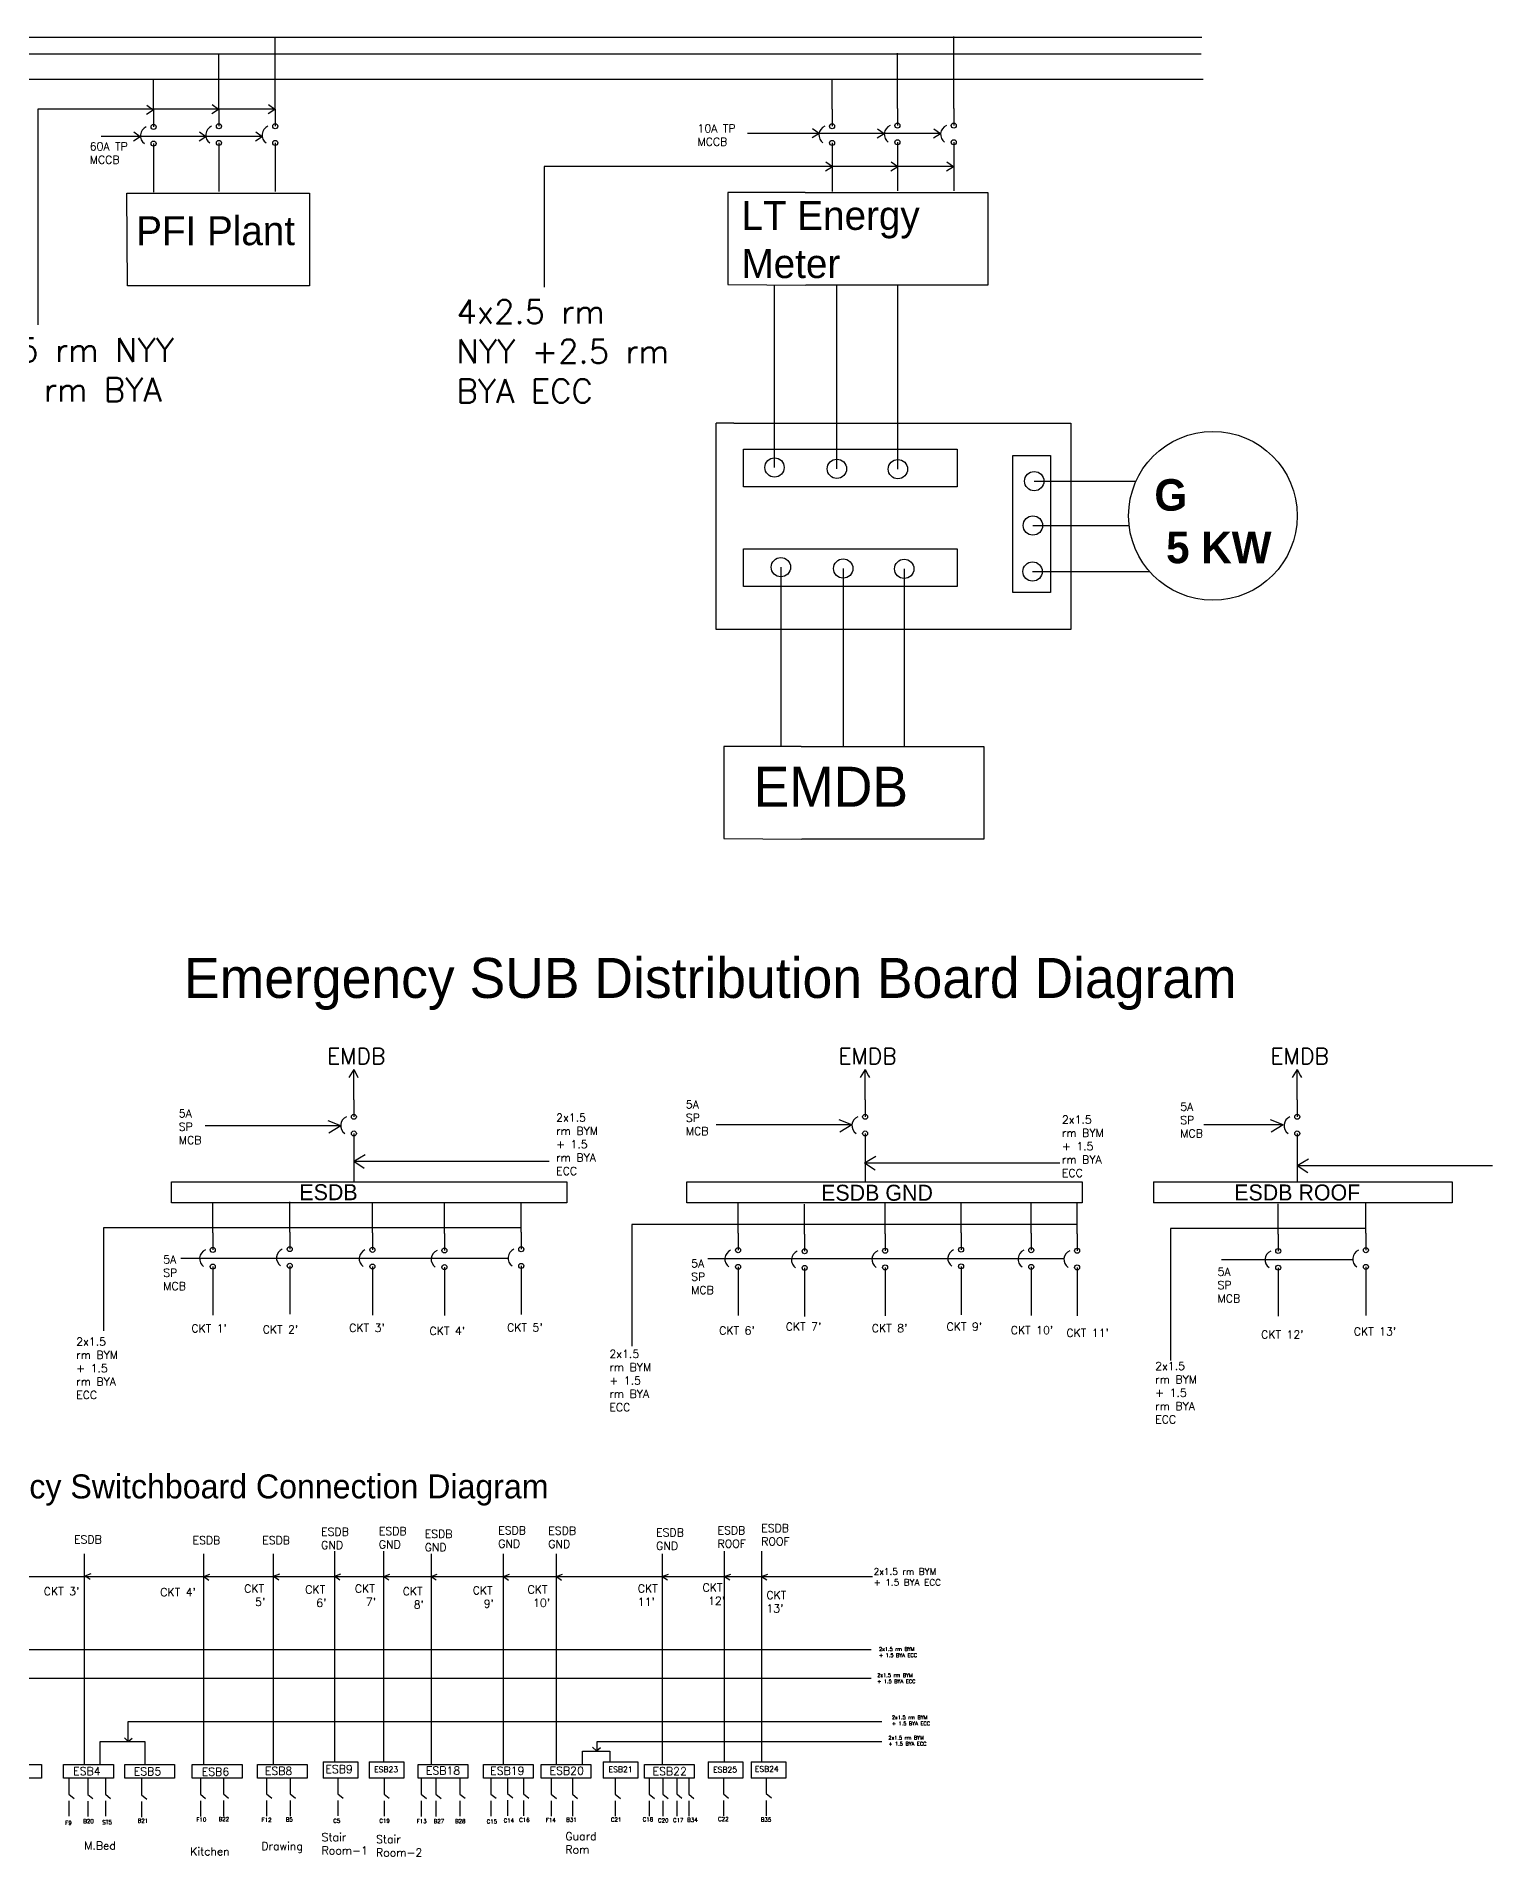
# Model space of a CAD drawing. Header units: inches. Extents: x 2471 to 10798, y -852 to 2323.
# Drawn here: x 5631 to 7814, y -829 to 1900 of the extents above; entities that cross this region are included whole.
import ezdxf

# ---------------------------------------------------------------- set-up
doc = ezdxf.new("R2010")
doc.units = ezdxf.units.IN
doc.header["$LTSCALE"] = 20
doc.header["$MEASUREMENT"] = 0
doc.layers.add('Sub Distribution Board', color=250, linetype='Continuous')
doc.layers.add('Switchboard', color=250, linetype='Continuous')
doc.styles.get("Standard").update_dxf_attribs({"font": 'simplex.shx', "height": 6})

# ---------------------------------------------------------------- blocks, each defined once
blk = doc.blocks.new('CKT Breaker')
at = {"layer": 'Sub Distribution Board'}
for p, q in [((0, -45.2), (0, 0)), ((0, -131.9), (0, -168.4))]:
    blk.add_line(p, q, dxfattribs=at)
at = {"layer": 'Switchboard'}
for p, q in [((0, -45.2), (0, -38.3)), ((0, -45.2), (0, -70.7)), ((0, -95.7), (0, -121.5)), ((0, -121.5), (0, -131.9))]:
    blk.add_line(p, q, dxfattribs=at)
for centre in [(0, -70.7), (0, -95.7)]:
    blk.add_circle(centre, 3.77, dxfattribs=at)
blk.add_arc((-5.5, -83.9), 14.3, 113.0456, 235.2664, dxfattribs=at)

msp = doc.modelspace()

# ---------------------------------------------------------------- linework, layer by layer
at = {"layer": 'Sub Distribution Board'}
for p, q in [((5805.8, 1790), (5795.5, 1783.5)), ((5805.8, 1790), (5795.9, 1796.8)), ((5903.8, 1791), (5893.5, 1784.5)), ((5903.8, 1791), (5893.9, 1797.8)), ((5988.3, 1791), (5978, 1784.5)), ((5988.3, 1791), (5978.4, 1797.8)), ((5786.3, 1750), (5776, 1743.5)), ((5786.3, 1750), (5776.4, 1756.8)), ((5884.8, 1750), (5874.5, 1743.5)), ((5884.8, 1750), (5874.9, 1756.8)), ((5969.3, 1750), (5959, 1743.5)), ((5969.3, 1750), (5959.4, 1756.8)), ((6804.3, 1755), (6794, 1748.5)), ((6804.3, 1755), (6794.4, 1761.8)), ((6901.8, 1754.5), (6891.5, 1748)), ((6901.8, 1754.5), (6891.9, 1761.3)), ((6986.3, 1754.5), (6976, 1748)), ((6986.3, 1754.5), (6976.4, 1761.3)), ((6824.3, 1705), (6814, 1698.5)), ((6824.3, 1705), (6814.4, 1711.8)), ((6922.3, 1705), (6912, 1698.5)), ((6922.3, 1705), (6912.4, 1711.8)), ((7005.8, 1705), (6995.5, 1698.5)), ((7005.8, 1705), (6995.9, 1711.8)), ((6106.6, 351), (6099.1, 339.2)), ((6106.6, 351), (6111.5, 341.8)), ((6111.5, 341.8), (6112.8, 339.3)), ((6873.4, 351), (6866, 339.2)), ((6873.4, 351), (6878.3, 341.8)), ((6878.3, 341.8), (6879.7, 339.3)), ((7521.5, 351), (7514, 339.2)), ((7521.5, 351), (7526.4, 341.8)), ((7526.4, 341.8), (7527.8, 339.3)), ((6086.9, 266.7), (6068, 274.1)), ((6853.4, 268.2), (6834.5, 275.6)), ((7500.4, 268.2), (7481.5, 275.6)), ((6086.9, 266.7), (5883.5, 266.7)), ((6086.9, 266.7), (6069, 255.5)), ((6853.4, 268.2), (6650, 268.2)), ((6853.4, 268.2), (6835.5, 257)), ((7500.4, 268.2), (7381.5, 268.2)), ((7500.4, 268.2), (7482.5, 257)), ((6106.5, 213.6), (6123.4, 223.8)), ((6872.5, 211.1), (6889.4, 221.3)), ((6106.5, 213.6), (6399.4, 213.6)), ((6106.5, 213.6), (6122.2, 203)), ((6872.5, 211.1), (7165.4, 211.1)), ((6872.5, 211.1), (6888.2, 200.5)), ((7521.5, 207.1), (7538.4, 217.3)), ((7521.5, 207.1), (7814.4, 207.1)), ((7521.5, 207.1), (7537.2, 196.5)), ((5833, 182.6), (6425.9, 182.6)), ((5833, 151.1), (5833, 182.6)), ((6606.1, 182.6), (7199, 182.6)), ((6606.1, 151.1), (6606.1, 182.6)), ((7305.8, 182.6), (7753.8, 182.6)), ((6425.9, 151.1), (5833, 151.1)), ((7199, 151.1), (6606.1, 151.1)), ((7753.8, 151.1), (7305.8, 151.1))]:
    msp.add_line(p, q, dxfattribs=at)
at = {"layer": 'Switchboard', "color": 1}
msp.add_line((3309, 1899.5), (7378.5, 1899.5), dxfattribs=at)
at = {"layer": 'Switchboard'}
for p, q in [((5988.8, 1836.4), (5988.8, 1899.5)), ((7006.3, 1837.4), (7006.3, 1900.5)), ((5904.3, 1836.4), (5904.3, 1874.5)), ((6921.8, 1837.4), (6921.8, 1875.5)), ((5988.8, 1791.2), (5632.5, 1791.2)), ((5632.5, 1791.2), (5632.5, 1468)), ((5969.2, 1750.2), (5727.5, 1750.2)), ((6986.6, 1754.9), (6697, 1754.9)), ((7006.3, 1705.5), (6392, 1705.5)), ((6392, 1705.5), (6392, 1524.5)), ((5766, 1665.5), (6040, 1665.5)), ((5767, 1526.5), (5766, 1665.5)), ((6040, 1665.5), (6040, 1526.5)), ((6783.5, 1666.5), (6667.5, 1666.5)), ((6667.5, 1666.5), (6667.5, 1528.5)), ((6783.5, 1666.5), (7057.5, 1666.5)), ((7057.5, 1666.5), (7057.5, 1527.5)), ((6040, 1526.5), (5767, 1526.5)), ((6667.5, 1528.5), (6784.5, 1527.5)), ((6737.5, 1254), (6737.5, 1527.9)), ((7057.5, 1527.5), (6784.5, 1527.5)), ((6831, 1252), (6831, 1527.5)), ((6922.5, 1251.5), (6922.5, 1527.5)), ((6650, 1011), (6650, 1320.5)), ((6676.5, 1320.5), (6650, 1320.5)), ((6676.5, 1320.5), (7182, 1320.5)), ((7182, 1320.5), (7182, 1011)), ((6691, 1225), (6691, 1281.5)), ((6691, 1281.5), (6691, 1281.5)), ((6691, 1281.5), (6697, 1281.5)), ((6697, 1281.5), (7011.5, 1281.5)), ((7011.5, 1281.5), (7011.5, 1225)), ((7095, 1072.5), (7095, 1272)), ((7095, 1272), (7151.5, 1272)), ((7151.5, 1272), (7151.5, 1066.5)), ((7127, 1233.5), (7279.7, 1233.5)), ((7011.5, 1225), (6691, 1225)), ((7125, 1167), (7269.3, 1167)), ((6691, 1075.5), (6691, 1132)), ((6691, 1132), (6691, 1132)), ((6691, 1132), (6697, 1132)), ((6697, 1132), (7011.5, 1132)), ((7011.5, 1132), (7011.5, 1075.5)), ((6747, 1104.5), (6747, 835.5)), ((6840.5, 1102.5), (6840.5, 835.5)), ((6932, 1102), (6932, 835.5)), ((7124.5, 1098), (7300, 1098)), ((7011.5, 1075.5), (6691, 1075.5)), ((7095, 1066.5), (7095, 1072.5)), ((7151.5, 1066.5), (7095, 1066.5)), ((7095, 1066.5), (7095, 1066.5)), ((7182, 1011), (6650, 1011)), ((6777.5, 835.5), (6661.5, 835.5)), ((6661.5, 835.5), (6661.5, 697.5)), ((6777.5, 835.5), (7051.5, 835.5)), ((7051.5, 835.5), (7051.5, 696.5)), ((6661.5, 697.5), (6778.5, 696.5)), ((7051.5, 696.5), (6778.5, 696.5)), ((6425.9, 182.6), (6425.9, 151.1)), ((7199, 182.6), (7199, 151.1)), ((7305.8, 182.6), (7305.8, 151.1)), ((7753.8, 182.6), (7753.8, 151.1)), ((6357.7, 114), (5731.3, 114)), ((5731.3, 114), (5731.3, -40.7)), ((7191.3, 118.6), (6523.4, 118.6)), ((6523.4, 118.6), (6523.4, -63.6)), ((7624.4, 112.7), (7331.3, 112.7)), ((7331.3, 112.7), (7331.3, -85.1)), ((6337.9, 67.9), (5847.2, 67.9)), ((7171.6, 67.5), (6637.6, 67.5)), ((7604.6, 65.6), (7407.6, 65.6)), ((5702.4, -468.7), (5702.4, -375.2)), ((5881.7, -468.7), (5881.7, -375.2)), ((5986.3, -468.7), (5986.3, -375.2)), ((6078.3, -464.4), (6078.3, -370.9)), ((6151.5, -464.4), (6151.5, -370.9)), ((6223, -468.7), (6223, -375.2)), ((6330.8, -468.7), (6330.8, -375.2)), ((6410.5, -468.7), (6410.5, -375.2)), ((6569.5, -468.7), (6569.5, -375.2)), ((6662.4, -464.4), (6662.4, -370.9)), ((6718.3, -464.4), (6718.3, -370.9)), ((5260.8, -408.9), (6884.4, -408.9)), ((5703.5, -407.9), (5712.7, -404.4)), ((5703.5, -407.9), (5711.3, -413.1)), ((5881.4, -409.3), (5890.6, -405.7)), ((5881.4, -409.3), (5889.2, -414.4)), ((5986.3, -408.8), (5995.5, -405.2)), ((5986.3, -408.8), (5994.1, -413.9)), ((6078, -408.8), (6087.2, -405.2)), ((6078, -408.8), (6085.8, -414)), ((6151.4, -409), (6160.6, -405.4)), ((6151.4, -409), (6159.1, -414.2)), ((6222.6, -409), (6231.8, -405.4)), ((6222.6, -409), (6230.3, -414.2)), ((6330.9, -409.2), (6340.1, -405.6)), ((6330.9, -409.2), (6338.7, -414.4)), ((6410.5, -409.2), (6419.7, -405.6)), ((6410.5, -409.2), (6418.2, -414.4)), ((6569.1, -409.1), (6578.3, -405.6)), ((6569.1, -409.1), (6576.8, -414.3)), ((6662.6, -408.9), (6671.8, -405.4)), ((6662.6, -408.9), (6670.4, -414.1)), ((6718.1, -408.9), (6727.3, -405.4)), ((6718.1, -408.9), (6725.8, -414.1)), ((5702.4, -507), (5702.4, -468.7)), ((5881.7, -507), (5881.7, -468.7)), ((5986.3, -507), (5986.3, -468.7)), ((6078.3, -502.7), (6078.3, -464.4)), ((6151.5, -502.7), (6151.5, -464.4)), ((6223, -507), (6223, -468.7)), ((6330.8, -507), (6330.8, -468.7)), ((6410.5, -507), (6410.5, -468.7)), ((6569.5, -507), (6569.5, -468.7)), ((6662.4, -502.7), (6662.4, -464.4)), ((6718.3, -502.7), (6718.3, -464.4)), ((5325.3, -518.6), (6882.3, -518.6)), ((5702.4, -551.7), (5702.4, -507)), ((5881.7, -551.7), (5881.7, -507)), ((5986.3, -551.7), (5986.3, -507)), ((6078.3, -547.4), (6078.3, -502.7)), ((6151.5, -547.4), (6151.5, -502.7)), ((6223, -551.7), (6223, -507)), ((6330.8, -551.7), (6330.8, -507)), ((6410.5, -551.7), (6410.5, -507)), ((6569.5, -551.7), (6569.5, -507)), ((6662.4, -547.4), (6662.4, -502.7)), ((6718.3, -547.4), (6718.3, -502.7)), ((5551.4, -561.4), (6882.3, -561.4)), ((5702.4, -590.3), (5702.4, -551.7)), ((5881.7, -590.3), (5881.7, -551.7)), ((5986.3, -590.3), (5986.3, -551.7)), ((6078.3, -586), (6078.3, -547.4)), ((6151.5, -586), (6151.5, -547.4)), ((6223, -590.3), (6223, -551.7)), ((6330.8, -590.3), (6330.8, -551.7)), ((6410.5, -590.3), (6410.5, -551.7)), ((6569.5, -590.3), (6569.5, -551.7)), ((6662.4, -586), (6662.4, -547.4)), ((6718.3, -586), (6718.3, -547.4)), ((5702.4, -691.2), (5702.4, -590.3)), ((5881.7, -691.2), (5881.7, -590.3)), ((5986.3, -691.2), (5986.3, -590.3)), ((6078.3, -686.9), (6078.3, -586)), ((6151.5, -686.9), (6151.5, -586)), ((6223, -691.2), (6223, -590.3)), ((6330.8, -691.2), (6330.8, -590.3)), ((6410.5, -691.2), (6410.5, -590.3)), ((6569.5, -691.2), (6569.5, -590.3)), ((6662.4, -686.9), (6662.4, -586)), ((6718.3, -686.9), (6718.3, -586)), ((5768.1, -656.7), (5768.1, -626.5)), ((5768.1, -626.5), (6461.6, -626.5)), ((6461.6, -626.5), (6898.5, -626.5)), ((5768.1, -656.6), (5762.4, -651.2)), ((5768.1, -656.6), (5774.3, -651.4)), ((5725.9, -691.2), (5725.9, -656.7)), ((5725.9, -656.7), (5793.2, -656.7)), ((5793.3, -656.7), (5793.3, -691.2)), ((6449.4, -691.2), (6449.4, -671)), ((6449.4, -671), (6490.5, -671)), ((6470.4, -670.7), (6464.7, -665.2)), ((6470.4, -670.7), (6476.7, -665.4)), ((6898.5, -656.8), (6470.8, -656.8)), ((6470.8, -656.8), (6470.8, -671)), ((6490.5, -671), (6490.5, -686.9)), ((6060.6, -686.9), (6060.6, -711.3)), ((6129.8, -686.9), (6129.8, -711.3)), ((6480.4, -686.9), (6480.4, -711.3)), ((6638.2, -686.9), (6638.2, -711.3)), ((6702.5, -686.9), (6702.5, -711.3)), ((5679.3, -711.1), (5679.3, -735.3)), ((5679.3, -735.3), (5687.1, -741.8)), ((5707.4, -711.5), (5707.4, -735.8)), ((5707.4, -735.8), (5715.3, -742.2)), ((5733.9, -711.1), (5733.9, -735.3)), ((5733.9, -735.3), (5741.8, -741.8)), ((5788.2, -712.3), (5788.2, -736.6)), ((5788.2, -736.6), (5796, -743.1)), ((5876.4, -711.3), (5876.4, -735.6)), ((5876.4, -735.6), (5884.3, -742.1)), ((5910.9, -710.8), (5910.9, -735.1)), ((5910.9, -735.1), (5918.7, -741.5)), ((5975.7, -710.8), (5975.7, -735.1)), ((5975.7, -735.1), (5983.5, -741.5)), ((6011.2, -710.8), (6011.2, -735.1)), ((6011.2, -735.1), (6019, -741.5)), ((6082.7, -710.7), (6082.7, -734.9)), ((6082.7, -734.9), (6090.5, -741.4)), ((6151.9, -711), (6151.9, -735.3)), ((6151.9, -735.3), (6159.8, -741.7)), ((6207.7, -711.3), (6207.7, -735.6)), ((6207.7, -735.6), (6215.6, -742)), ((6229.7, -711.3), (6229.7, -735.6)), ((6229.7, -735.6), (6237.6, -742)), ((6265.5, -711), (6265.5, -735.3)), ((6265.5, -735.3), (6273.4, -741.7)), ((6312, -711), (6312, -735.3)), ((6312, -735.3), (6319.8, -741.7)), ((6337.2, -710.4), (6337.2, -734.6)), ((6337.2, -734.6), (6345, -741.1)), ((6361.1, -710.7), (6361.1, -734.9)), ((6361.1, -734.9), (6369, -741.4)), ((6402.5, -711.1), (6402.5, -735.4)), ((6402.5, -735.4), (6410.3, -741.8)), ((6434.3, -711.1), (6434.3, -735.4)), ((6434.3, -735.4), (6442.2, -741.8)), ((6498.7, -711), (6498.7, -735.3)), ((6498.7, -735.3), (6506.6, -741.8)), ((6549.6, -711.2), (6549.6, -735.4)), ((6549.6, -735.4), (6557.5, -741.9)), ((6570.2, -711.2), (6570.2, -735.4)), ((6570.2, -735.4), (6578.1, -741.9)), ((6590.8, -710.9), (6590.8, -735.2)), ((6590.8, -735.2), (6598.7, -741.6)), ((6608.8, -711.2), (6608.8, -735.4)), ((6608.8, -735.4), (6616.7, -741.9)), ((6660.9, -710.7), (6660.9, -735)), ((6660.9, -735), (6668.7, -741.5)), ((6725.2, -710.4), (6725.2, -734.7)), ((6725.2, -734.7), (6733, -741.2)), ((5679.3, -745.4), (5679.3, -768.6)), ((5707.4, -745.8), (5707.4, -769)), ((5733.9, -745.4), (5733.9, -768.6)), ((5788.2, -746.7), (5788.2, -769.8)), ((5876.4, -745.7), (5876.4, -768.8)), ((5910.9, -745.2), (5910.9, -768.3)), ((5975.7, -745.2), (5975.7, -768.3)), ((6011.2, -745.2), (6011.2, -768.3)), ((6082.7, -745), (6082.7, -768.2)), ((6151.9, -745.4), (6151.9, -768.5)), ((6207.7, -745.7), (6207.7, -768.8)), ((6229.7, -745.7), (6229.7, -768.8)), ((6265.5, -745.3), (6265.5, -768.5)), ((6312, -745.3), (6312, -768.5)), ((6337.2, -744.7), (6337.2, -767.9)), ((6361.1, -745), (6361.1, -768.2)), ((6402.5, -745.5), (6402.5, -768.6)), ((6434.3, -745.5), (6434.3, -768.6)), ((6498.7, -745.4), (6498.7, -768.6)), ((6549.6, -745.5), (6549.6, -768.7)), ((6570.2, -745.5), (6570.2, -768.7)), ((6590.8, -745.3), (6590.8, -768.4)), ((6608.8, -745.5), (6608.8, -768.7)), ((6660.9, -745.1), (6660.9, -768.2)), ((6725.2, -744.8), (6725.2, -767.9))]:
    msp.add_line(p, q, dxfattribs=at)
at = {"layer": 'Switchboard', "color": 2}
msp.add_line((3308, 1874.5), (7377.5, 1874.5), dxfattribs=at)
at = {"layer": 'Switchboard', "color": 5}
msp.add_line((3302.5, 1836.5), (7380.5, 1836.5), dxfattribs=at)
at = {"layer": 'Switchboard'}
for points in [[(5563.4, -691.2), (5638, -691.2), (5638, -711.3), (5563.4, -711.3)], [(5671.3, -691.2), (5745.9, -691.2), (5745.9, -711.3), (5671.3, -711.3)], [(5762.9, -691.2), (5837.6, -691.2), (5837.6, -711.3), (5762.9, -711.3)], [(5864.3, -691.2), (5938.9, -691.2), (5938.9, -711.3), (5864.3, -711.3)], [(5962.1, -691.2), (6036.7, -691.2), (6036.7, -711.3), (5962.1, -711.3)], [(6202.9, -691.2), (6277.6, -691.2), (6277.6, -711.3), (6202.9, -711.3)], [(6300.9, -691.2), (6375.6, -691.2), (6375.6, -711.3), (6300.9, -711.3)], [(6387.5, -691.2), (6462.2, -691.2), (6462.2, -711.3), (6387.5, -711.3)], [(6542.3, -691.2), (6617, -691.2), (6617, -711.3), (6542.3, -711.3)]]:
    msp.add_lwpolyline(points, close=True, dxfattribs=at)
for points in [[(6060.6, -686.9), (6112.5, -686.9), (6112.5, -711.3), (6060.6, -711.3)], [(6129.8, -686.9), (6181.8, -686.9), (6181.8, -711.3), (6129.8, -711.3)], [(6480.4, -686.9), (6532.4, -686.9), (6532.4, -711.3), (6480.4, -711.3)], [(6638.2, -686.9), (6690.2, -686.9), (6690.2, -711.3), (6638.2, -711.3)], [(6702.5, -686.9), (6754.5, -686.9), (6754.5, -711.3), (6702.5, -711.3)]]:
    msp.add_lwpolyline(points, dxfattribs=at)
for centre, radius in [((7395, 1181.5), 126.5), ((6737.5, 1254), 14.5), ((6831, 1252), 14.5), ((6922.5, 1251.5), 14.5), ((7127, 1233.5), 14.5), ((7125, 1167), 14.5), ((6747, 1104.5), 14.5), ((6840.5, 1102.5), 14.5), ((6932, 1102), 14.5), ((7124.5, 1098), 14.5)]:
    msp.add_circle(centre, radius, dxfattribs=at)

# ---------------------------------------------------------------- block references
at = {"layer": 'Sub Distribution Board'}
for p in [(5806.3, 1835.4), (5904.3, 1836.4), (5988.8, 1836.4), (6823.8, 1836.4), (6921.8, 1837.4), (7006.3, 1837.4), (6106.6, 351), (6873.4, 351), (7521.5, 351), (5895, 151.3), (6010.4, 152.5), (6134.4, 151.4), (6242.4, 150.5), (6357.7, 152.3), (6682.8, 150.9), (6782.7, 149.3), (6903.4, 150.1), (7017.2, 151.7), (7122.5, 150.9), (7191.3, 150.1), (7492.9, 149.7), (7624.4, 150.9)]:
    msp.add_blockref('CKT Breaker', p, dxfattribs=at)

# ---------------------------------------------------------------- texts
at = {"layer": 'Sub Distribution Board', "attachment_point": 1}
for s, insert, char_height, width in [('{\\C5;10A TP MCCB}', (6622, 1768.5), 12, 96.2), ('{\\C5;60A TP MCCB}', (5710.5, 1741.5), 12, 96.2), ('{\\fSitka Heading|b0|i0|c0|p2;LT Energy\\PMeter}', (6688, 1653.6), 43.315, 1449), ('{\\fSitka Heading|b0|i0|c0|p2;PFI Plant}', (5780.2, 1630.7), 43.315, 1449), ('{\\C1;4x2.5 rm NYY +2.5 rm BYA ECC}', (6260.5, 1505.3), 35.601, 348), ('{\\C1;4x35 rm NYY +35 rm BYA ECC}', (5516.5, 1447.8), 35.601, 348), ('{\\fSitka Display Semibold|b0|i0|c0|p2;G\\P 5 KW}', (7307.2, 1236.5), 47.281, 2454), ('{\\fSitka Heading|b0|i0|c0|p2;EMDB}', (6706, 805.2), 60, 2007.148), ('{\\fSitka Heading|b0|i0|c0|p2;Emergency SUB Distribution Board Diagram}', (5852, 518.5), 60, 2007.148), ('{\\C6;EMDB}', (6066.5, 383.3), 24, 131.671), ('{\\C6;EMDB}', (6833.3, 383.3), 24, 131.671), ('{\\C6;EMDB}', (7481.4, 383.3), 24, 131.671), ('{\\C1;5A SP MCB}', (6604.5, 304.9), 12, 49.427), ('{\\C1;5A SP MCB}', (7346, 301.4), 12, 49.427), ('{\\C1;5A SP MCB}', (5844, 291.4), 12, 49.427), ('{\\C1;2x1.5 rm BYM + 1.5 rm BYA ECC}', (6410, 285), 12, 70.258), ('{\\C1;2x1.5 rm BYM + 1.5 rm BYA ECC}', (7168.5, 282), 12, 70.258), ('{\\fSitka Display|b0|i0|c0|p2;\\PESDB}', (6024.9, 219.2), 24, 1245.666), ('{\\fSitka Display|b0|i0|c0|p2;\\C4;ESDB GND}', (6807.4, 178.4), 24, 1245.666), ('{\\fSitka Display|b0|i0|c0|p2;\\C4;ESDB ROOF}', (7426.9, 178.8), 24, 1245.666), ('{\\C1;5A SP MCB}', (5820.8, 72.4), 12, 49.427), ('{\\C1;5A SP MCB}', (6612.5, 66.5), 12, 49.427), ('{\\C1;5A SP MCB}', (7401.9, 53.9), 12, 49.427), ('{\\C1;2x1.5 rm BYM + 1.5 rm BYA ECC}', (5690.2, -50.9), 12, 70.258), ("CKT 1'", (5862.9, -31), 12, 59.852), ("CKT 2'", (5969.9, -32.6), 12, 59.852), ("CKT 3'", (6099.6, -30.3), 12, 59.852), ("CKT 4'", (6220.1, -34.9), 12, 59.852), ("CKT 5'", (6336.4, -29.7), 12, 59.852), ("CKT 6'", (6654.5, -34.3), 12, 59.852), ("CKT 7'", (6754.3, -28.4), 12, 59.852), ("CKT 8'", (6883.4, -30.8), 12, 59.852), ("CKT 9'", (6995.5, -28.4), 12, 59.852), ("CKT 10'", (7091.8, -33.7), 12, 68.408), ("CKT 11'", (7175.2, -37.8), 12, 66.548), ("CKT 12'", (7467.3, -40.3), 12, 72.945), ("CKT 13'", (7606.3, -35.6), 12, 71.755), ('{\\C1;2x1.5 rm BYM + 1.5 rm BYA ECC}', (6489.8, -69.3), 12, 70.258), ('{\\C1;2x1.5 rm BYM + 1.5 rm BYA ECC}', (7308.4, -87.5), 12, 70.258)]:
    msp.add_mtext(s, dxfattribs=dict(at, insert=insert, char_height=char_height, width=width))
at = {"layer": 'Switchboard', "attachment_point": 1}
for s, insert, char_height, width in [('{\\fSitka Heading|b0|i0|c0|p2;Emergency Switchboard Connection Diagram}', (5424.6, -256), 36, 1284.201), ('ESDB', (5686.9, -347.6), 12, 52.88), ('ESDB', (5864.7, -348.8), 12, 52.88), ('ESDB', (5969.2, -348.8), 12, 52.88), ('ESDB\\PGND', (6057.5, -336), 12, 52.88), ('ESDB\\PGND', (6144.1, -335), 12, 52.88), ('ESDB\\PGND', (6212.8, -339.3), 12, 52.88), ('ESDB\\PGND', (6323.1, -333.9), 12, 52.88), ('ESDB\\PGND', (6398.2, -334.4), 12, 52.88), ('ESDB\\PGND', (6559.9, -337.1), 12, 52.88), ('ESDB ROOF', (6652, -333.9), 12, 81.453), ('ESDB ROOF', (6717.5, -330.5), 12, 81.453), ('{\\C1;2x1.5 rm BYM\\P+ 1.5 BYA ECC}', (6886.1, -396.8), 9.744, 425.119), ("CKT 3'", (5641.6, -425.3), 12, 58.235), ("CKT 4'", (5816.3, -426.6), 12, 58.235), ("\\pt48; CKT\\P   5'", (5933.9, -421.3), 12, 58.235), (" CKT \\P   6'", (6025.5, -422.6), 12, 58.235), (" CKT \\P   7'", (6099.9, -421.3), 12, 58.235), (" CKT \\P   8'", (6171.6, -425.3), 12, 58.235), (" CKT \\P   9'", (6276.6, -423.9), 12, 58.235), (" CKT\\P  10'", (6358.9, -422.6), 12, 58.235), ("CKT   11'", (6532.5, -421.1), 12, 58.235), ("CKT \\P 12'", (6629.6, -419.7), 12, 58.235), ("CKT 13'", (6725.3, -431), 12, 58.235), ('{\\C1;2x1.5 rm BYM\\P+ 1.5 BYA ECC}', (6894.2, -515.2), 5.507, 240.28), ('{\\C1;2x1.5 rm BYM\\P+ 1.5 BYA ECC}', (6891.6, -554.4), 5.507, 240.28), ('{\\C1;2x1.5 rm BYM\\P+ 1.5 BYA ECC}', (6913.6, -617.6), 5.507, 240.28), ('{\\C1;2x1.5 rm BYM\\P+ 1.5 BYA ECC}', (6908.3, -648.1), 5.507, 240.28), ('ESB4', (5685.6, -695), 12, 44.121), ('ESB5', (5776.5, -695.3), 12, 44.121), ('ESB6', (5878.5, -695.8), 12, 44.121), ('ESB8', (5973.2, -694.6), 12, 44.121), ('ESB9', (6063.9, -692), 12, 44.121), ('ESB23', (6137, -694.2), 8.4, 30.885), ('ESB18', (6214.6, -694.2), 12, 44.121), ('ESB19', (6311, -694.5), 12, 44.121), ('ESB20', (6400.1, -694.3), 12, 44.121), ('ESB21', (6488.6, -694.1), 8.4, 30.885), ('ESB22', (6554.6, -695.2), 12, 44.121), ('ESB25', (6645.3, -694.4), 8.4, 30.885), ('ESB24', (6707.8, -693.5), 8.4, 30.885), ('F9', (5673.8, -775.6), 6, 17.751), ('B20', (5700.8, -773.1), 6, 17.751), ('ST5', (5729.3, -774.7), 6, 17.751), ('B21', (5782.5, -772.4), 6, 17.751), ('F10', (5870.4, -770.7), 6, 17.751), ('B22', (5903.9, -770), 6, 17.751), ('F12', (5968.3, -771.1), 6, 17.751), ('B5', (6004.5, -770.6), 6, 17.751), ('C5', (6075.6, -772.5), 6, 17.751), ('C19', (6144.8, -772.5), 6, 17.751), ('F13', (6200.8, -773), 6, 17.751), ('B27', (6226.4, -773), 6, 17.751), ('B28', (6258.3, -773), 6, 17.751), ('C15', (6305.8, -773.5), 6, 17.751), ('C14', (6331.3, -772), 6, 17.751), ('C16', (6354.5, -771.2), 6, 17.751), ('F14', (6394.4, -771.4), 6, 17.751), ('B31', (6425.1, -770.8), 6, 17.751), ('C21', (6492, -770.7), 6, 17.751), ('C18', (6539.8, -770.3), 6, 17.751), ('C20', (6562.8, -771.9), 6, 17.751), ('C17', (6585.3, -771.5), 6, 17.751), ('B34', (6606.6, -771.2), 6, 17.751), ('C22', (6652.9, -769.8), 6, 17.751), ('B35', (6716.9, -770.7), 6, 17.751), ('{\\C1;M.Bed}', (5702.3, -806.7), 12, 108.583), ('{\\C1;Kitchen}', (5861.2, -815.3), 12, 53.533), ('{\\C1; Drawing }', (5959.7, -807.4), 12, 103.8), ('{\\C1;Stair \\PRoom-1}', (6058.2, -794), 12, 103.8), ('{\\C1;Stair \\PRoom-2}', (6139.9, -797.1), 12, 103.8), ('{\\C1;Guard^JRom}', (6423.9, -792.6), 12, 53.533)]:
    msp.add_mtext(s, dxfattribs=dict(at, insert=insert, char_height=char_height, width=width))

doc.saveas('drawing.dxf')
